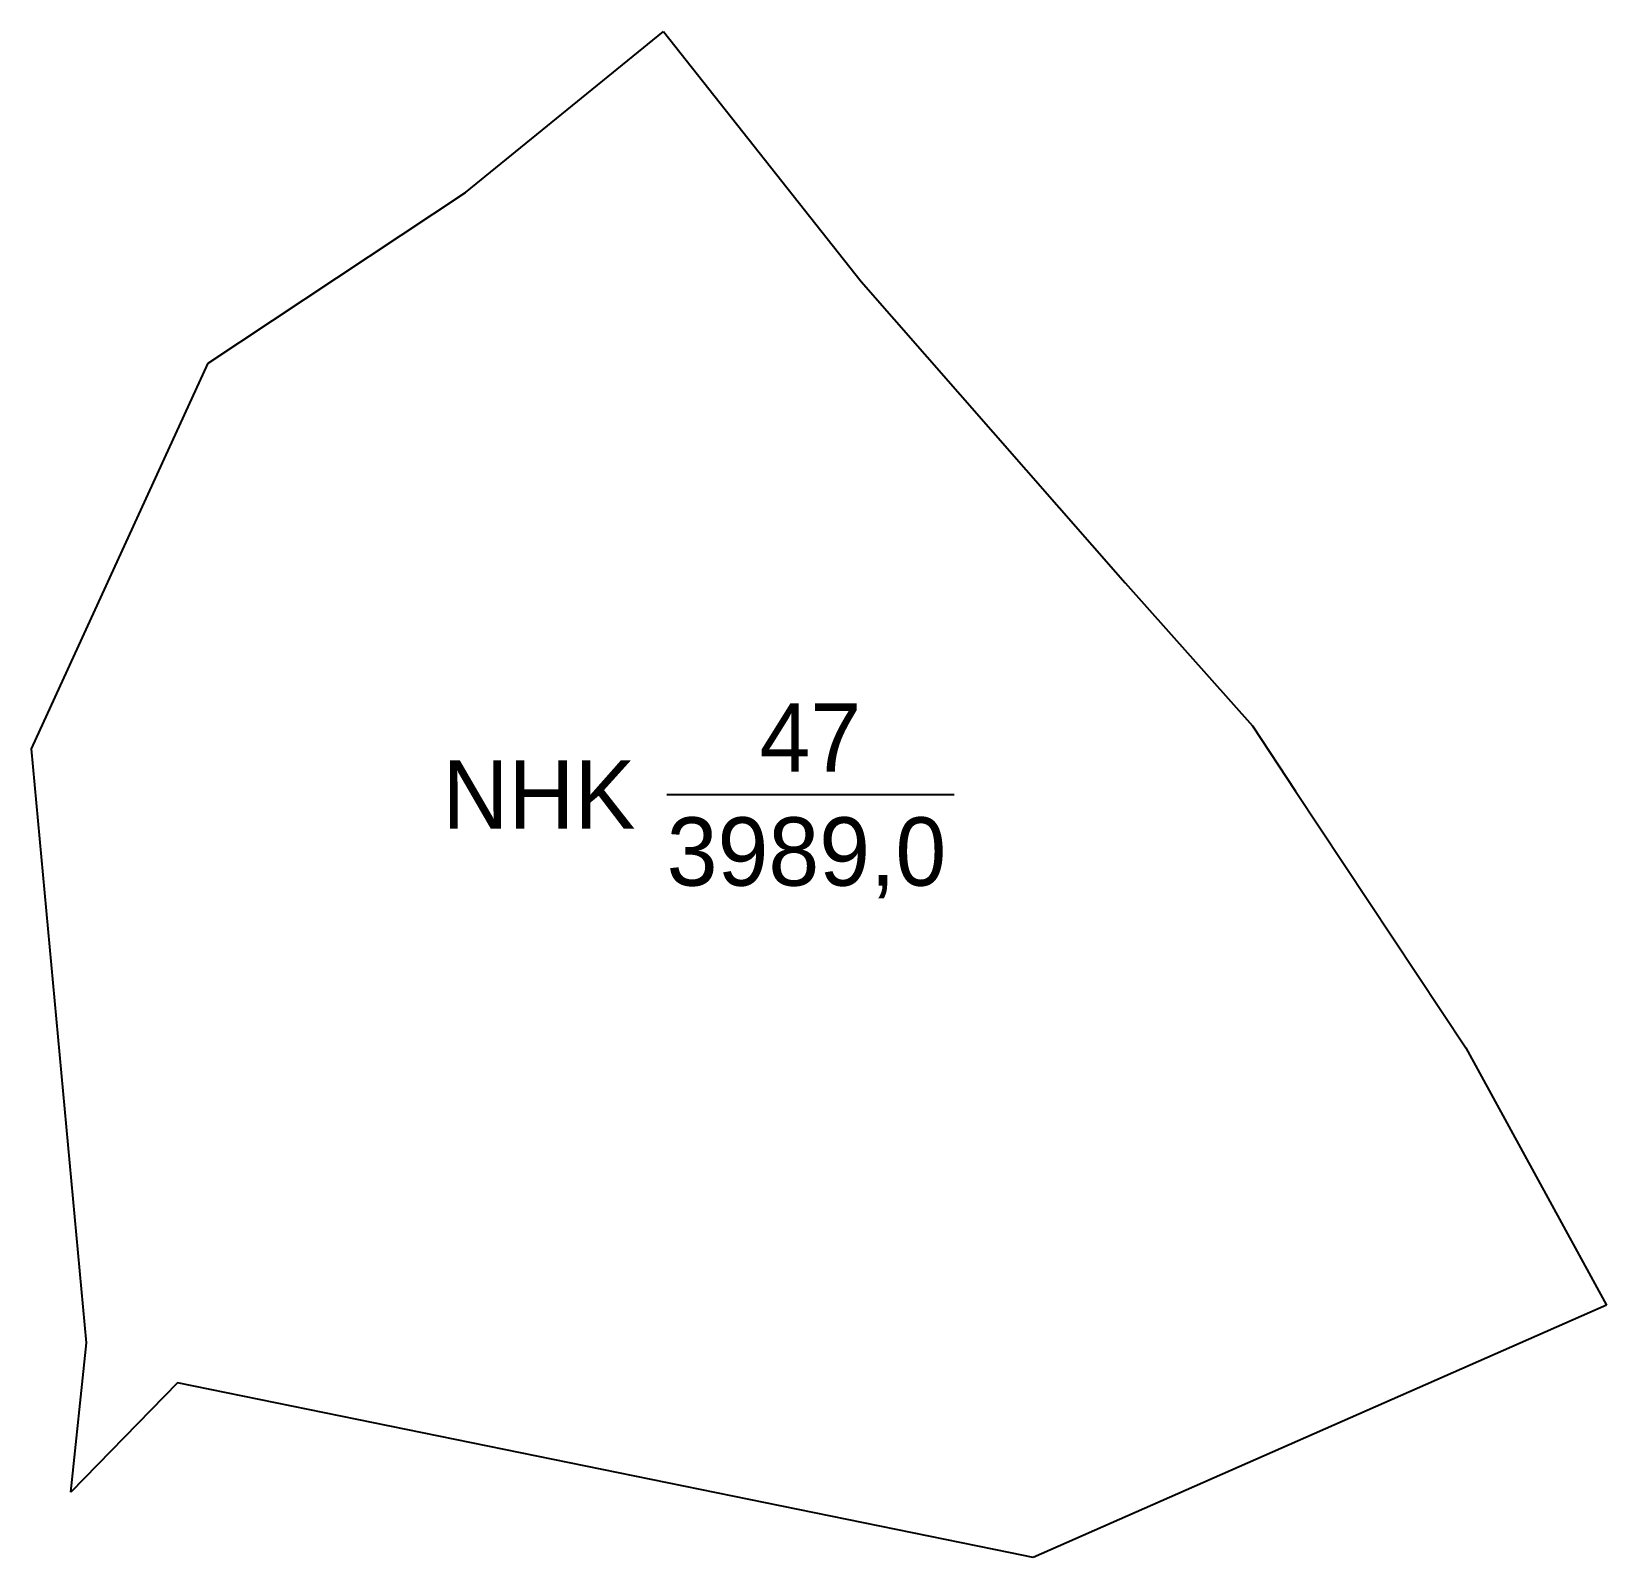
# Model space of a CAD drawing. Extents: x 546371 to 550543, y 1820810 to 1826662.
# Drawn here: x 550072 to 550153.4, y 1820960.4 to 1821039.3 of the extents above; entities that cross this region are included whole.
import ezdxf

# ---------------------------------------------------------------- set-up
doc = ezdxf.new("R2010")
doc.units = 0
doc.layers.add('CanhThua', color=7, linetype='Continuous')
doc.layers.add('NhanDiaChinhThua', color=7, linetype='Continuous')

msp = doc.modelspace()

# ---------------------------------------------------------------- linework, layer by layer
at = {"layer": 'CanhThua'}
for p, q in [((550094.44, 1821030.96), (550104.69, 1821039.28)), ((550104.69, 1821039.28), (550114.9, 1821026.36)), ((550081.14, 1821022.14), (550094.44, 1821030.96)), ((550114.9, 1821026.36), (550128.55, 1821010.77)), ((550072.01, 1821002.19), (550081.14, 1821022.14)), ((550128.55, 1821010.77), (550135.14, 1821003.39)), ((550135.14, 1821003.39), (550137.36, 1821000)), ((550074.86, 1820971.48), (550072.01, 1821002.19)), ((550137.36, 1821000), (550146.16, 1820986.73)), ((550146.16, 1820986.73), (550153.438, 1820973.426)), ((550153.438, 1820973.426), (550123.796, 1820960.386)), ((550074.05, 1820963.76), (550074.86, 1820971.48)), ((550079.55, 1820969.42), (550074.05, 1820963.76)), ((550122.625, 1820960.625), (550079.55, 1820969.42)), ((550123.796, 1820960.386), (550122.625, 1820960.625))]:
    msp.add_line(p, q, dxfattribs=at)
at = {"layer": 'NhanDiaChinhThua'}
msp.add_line((550104.85, 1820999.83), (550119.708, 1820999.83), dxfattribs=at)

# ---------------------------------------------------------------- texts
for s, p in [('47', (550109.646, 1821001.008)), ('NHK', (550093.257, 1820998.063)), ('3989,0', (550104.851, 1820995.119))]:
    msp.add_text(s, height=3.5336, dxfattribs=at).set_placement(p)

doc.saveas('drawing.dxf')
